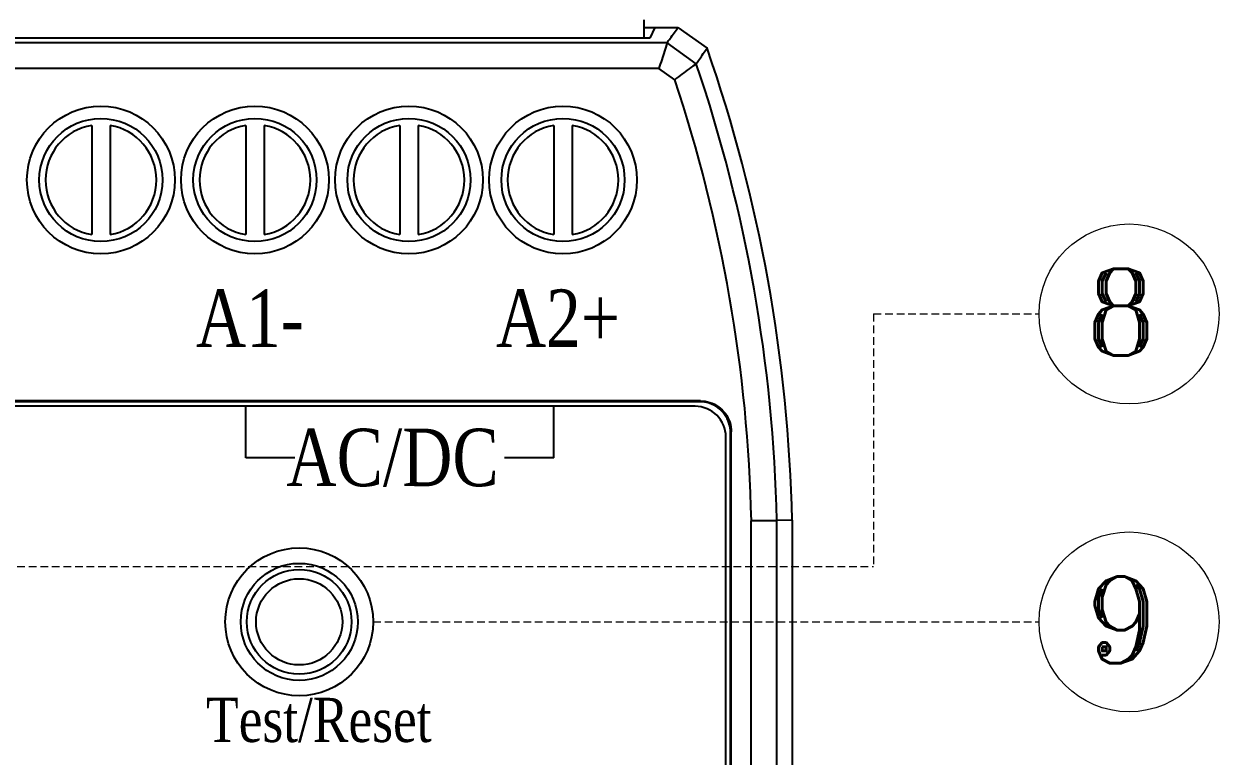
# Model space of a CAD drawing. Header units: millimetres. Extents: x 25 to 865, y 44 to 1047.
# Drawn here: x 325.33 to 364.12, y 594.85 to 618.63 of the extents above; entities that cross this region are included whole.
import ezdxf
from ezdxf.enums import TextEntityAlignment as Align

# ---------------------------------------------------------------- set-up
doc = ezdxf.new("R2010")
doc.units = ezdxf.units.MM
doc.linetypes.add('DASHED2', pattern=[0.375, 0.25, -0.125])
doc.layers.add('40', color=4, linetype='Continuous')
doc.styles.add('SS', font='batang.ttc', dxfattribs={"width": 0.8})
doc.styles.add('STYLE2', font='romant.shx')

msp = doc.modelspace()

# ---------------------------------------------------------------- linework, layer by layer
at = {"color": 7, "linetype": 'Continuous'}
for p, q in [((345.45, 618.76), (345.45, 618.171)), ((345.45, 618.51), (346.557, 618.51)), ((345.811, 618.51), (345.642, 618.171)), ((346.557, 618.51), (347.501, 617.838)), ((345.642, 618.171), (274.883, 618.171)), ((346.204, 618.014), (274.322, 618.014)), ((347.15, 617.335), (346.203, 618.013)), ((345.938, 617.186), (274.588, 617.186)), ((346.451, 616.818), (345.938, 617.186)), ((327.525, 615.334), (327.525, 611.785)), ((328.125, 615.334), (328.125, 611.785)), ((332.525, 615.334), (332.525, 611.785)), ((333.125, 615.334), (333.125, 611.785)), ((337.525, 615.334), (337.525, 611.785)), ((338.125, 615.334), (338.125, 611.785)), ((342.525, 615.334), (342.525, 611.785)), ((343.125, 615.334), (343.125, 611.785)), ((347.287, 606.384), (273.238, 606.384)), ((347.263, 606.36), (273.263, 606.36)), ((347.113, 606.21), (273.413, 606.21)), ((332.527, 604.533), (332.527, 606.231)), ((342.527, 604.533), (342.527, 606.231)), ((347.287, 606.384), (347.263, 606.36)), ((348.287, 605.384), (348.263, 605.36)), ((348.263, 576.659), (348.263, 605.36)), ((348.287, 576.635), (348.287, 605.384)), ((348.113, 576.81), (348.113, 605.21)), ((348.939, 602.504), (349.767, 602.504)), ((348.939, 579.53), (348.939, 602.489)), ((350.263, 602.51), (349.767, 602.504)), ((349.767, 579.515), (349.767, 602.504)), ((350.263, 602.51), (350.263, 579.51))]:
    msp.add_line(p, q, dxfattribs=at)
at = {"color": 1, "linetype": 'DASHED2', "lineweight": 18}
msp.add_line((352.908, 609.21), (352.908, 601.01), dxfattribs=at)
at = {"color": 1, "linetype": 'DASHED2', "lineweight": 5}
for p, q in [((352.908, 609.21), (358.279, 609.21)), ((318.36, 601.01), (352.908, 601.01)), ((336.663, 599.21), (352.908, 599.21)), ((352.908, 599.21), (358.279, 599.21))]:
    msp.add_line(p, q, dxfattribs=at)
for p, q in [((334.125, 604.533), (332.527, 604.533)), ((342.527, 604.533), (340.929, 604.533))]:
    msp.add_line(p, q)
at = {"color": 7, "linetype": 'Continuous'}
for centre, radius in [((327.825, 613.56), 2.4), ((332.825, 613.56), 2.4), ((337.825, 613.56), 2.4), ((342.825, 613.56), 2.4), ((327.825, 613.56), 2), ((332.825, 613.56), 2), ((337.825, 613.56), 2), ((342.825, 613.56), 2), ((334.263, 599.21), 2.4), ((334.263, 599.21), 1.9), ((334.263, 599.21), 1.7), ((334.263, 599.21), 1.4)]:
    msp.add_circle(centre, radius, dxfattribs=at)
at = {"color": 0, "linetype": 'ByBlock', "lineweight": 18}
for centre in [(361.201, 609.21), (361.201, 599.21)]:
    msp.add_circle(centre, 2.922, dxfattribs=at)
at = {"color": 7, "linetype": 'Continuous'}
for centre, radius, start, end in [((300.275, 601.418), 50, 1.2509, 19.1721), ((300.275, 601.418), 49.504, 1.2571, 18.7561), ((300.275, 601.418), 48.677, 1.2604, 18.4439), ((327.825, 613.56), 1.8, 99.5941, 260.4059), ((327.825, 613.56), 1.8, 279.5941, 80.4059), ((332.825, 613.56), 1.8, 99.5941, 260.4059), ((332.825, 613.56), 1.8, 279.5941, 80.4059), ((337.825, 613.56), 1.8, 99.5941, 260.4059), ((337.825, 613.56), 1.8, 279.5941, 80.4059), ((342.825, 613.56), 1.8, 99.5941, 260.4059), ((342.825, 613.56), 1.8, 279.5941, 80.4059), ((347.113, 605.21), 1, 0, 90)]:
    msp.add_arc(centre, radius, start, end, dxfattribs=at)
for points, knots in [([(346.204, 618.014), (346.238, 618.062), (346.315, 618.17), (346.433, 618.335), (346.517, 618.452), (346.557, 618.51)], [0, 0, 0, 0, 0.1782085, 0.3970842, 0.6092519, 0.6092519, 0.6092519, 0.6092519]), ([(346.204, 618.014), (346.174, 617.924), (346.128, 617.738), (346.03, 617.465), (345.969, 617.279), (345.938, 617.186)], [0, 0, 0, 0, 0.2828747, 0.5732697, 0.8697537, 0.8697537, 0.8697537, 0.8697537]), ([(347.15, 617.336), (347.184, 617.385), (347.261, 617.494), (347.378, 617.661), (347.461, 617.78), (347.501, 617.838)], [0, 0, 0, 0, 0.1794589, 0.3998599, 0.6134957, 0.6134957, 0.6134957, 0.6134957]), ([(347.15, 617.336), (347.075, 617.279), (346.914, 617.176), (346.687, 616.995), (346.53, 616.878), (346.451, 616.818)], [0, 0, 0, 0, 0.2824628, 0.5729851, 0.8701169, 0.8701169, 0.8701169, 0.8701169]), ([(348.263, 605.36), (348.263, 605.464), (348.23, 605.674), (348.085, 605.957), (347.86, 606.182), (347.577, 606.326), (347.367, 606.36), (347.263, 606.36)], [0, 0, 0, 0, 0.31286, 0.625669, 0.938459, 1.251268, 1.564128, 1.564128, 1.564128, 1.564128]), ([(347.287, 606.384), (347.392, 606.384), (347.602, 606.351), (347.885, 606.206), (348.11, 605.982), (348.254, 605.698), (348.287, 605.488), (348.287, 605.384)], [0, 0, 0, 0, 0.31286, 0.625669, 0.938459, 1.251268, 1.564128, 1.564128, 1.564128, 1.564128])]:
    msp.add_open_spline(points, degree=3, knots=knots, dxfattribs=at)

# ---------------------------------------------------------------- texts
at = {"color": 0, "style": 'STYLE2'}
for s, p in [('8', (359.729, 607.864)), ('9', (359.729, 597.864))]:
    msp.add_text(s, height=2.815, dxfattribs=at).set_placement(p)
at = {"layer": '40', "color": 0, "style": 'SS', "width": 0.8}
for s, height, p in [('A1-', 1.8658, (332.662, 608.14)), ('A2+', 1.8658, (342.662, 608.14)), ('AC/DC', 1.8658, (337.294, 603.618)), ('Test/Reset', 1.4352, (334.899, 595.308))]:
    msp.add_text(s, height=height, dxfattribs=at).set_placement(p, align=Align.CENTER)

doc.saveas('drawing.dxf')
